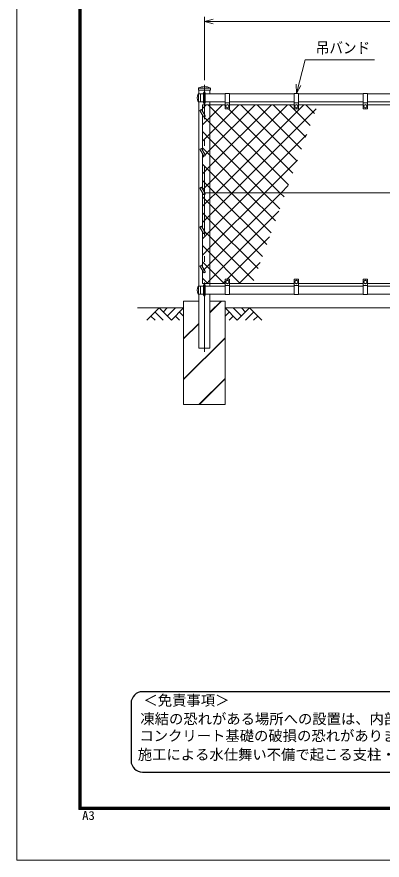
# Model space of a CAD drawing. Units: millimetres, scale not verified. Extents: x -4200 to 4200, y -2970 to 2970.
# Drawn here: x -4200 to -2612, y -2970 to 695 of the extents above; entities that cross this region are included whole.
import ezdxf
from ezdxf.enums import TextEntityAlignment as Align

# ---------------------------------------------------------------- set-up
doc = ezdxf.new("R2010")
doc.units = ezdxf.units.MM
doc.header["$LTSCALE"] = 10
doc.linetypes.add('USER1', pattern=[50.5, 30, -9, 2.5, -9])
for name, color, linetype, lineweight in [('0-0_1', 1, 'Continuous', 9), ('0-1_29', 7, 'Continuous', 13), ('0-2_3', 3, 'Continuous', 13), ('0-3_26', 2, 'USER1', 13), ('0-4_27', 7, 'Continuous', 13), ('0-5_4', 7, 'Continuous', 9), ('0-6_25', 7, 'Continuous', 9), ('0-7_28', 7, 'Continuous', 13), ('0-9_2', 7, 'Continuous', 13), ('0-A_23', 2, 'Continuous', 9), ('0-E_D-TTL-TXT', 2, 'Continuous', 25)]:
    doc.layers.add(name, color=color, linetype=linetype, lineweight=lineweight)
doc.styles.add('ＭＳ ゴシック', font='')
doc.styles.get('ＭＳ ゴシック').set_extended_font_data('MS Gothic')

msp = doc.modelspace()

# ---------------------------------------------------------------- linework, layer by layer
at = {"layer": '0-0_1'}
for p, q in [((-3411.07, 385.33), (-3411.07, 377)), ((-3358.87, 385), (-3411.07, 385)), ((-3358.87, 377), (-3411.07, 377)), ((-3409.27, 377), (-3409.27, 360.5)), ((-3360.67, 360), (-3360.67, 377)), ((-3358.87, 385.33), (-3358.87, 377)), ((-3410.31, 360.5), (-3401.97, 360.5)), ((-3409.97, 360.5), (-3409.97, 325.5)), ((-3401.97, 360.5), (-3401.97, 325.5)), ((-3388.97, 360), (-3401.97, 360)), ((-3294.97, 360), (-3380.97, 360)), ((-2994.97, 360), (-3274.97, 360)), ((-2694.97, 360), (-2974.97, 360)), ((-2394.97, 360), (-2674.97, 360)), ((-3410.31, 325.5), (-3401.97, 325.5)), ((-3409.27, 325.5), (-3409.27, -475.5)), ((-3388.97, 326), (-3401.97, 326)), ((-3294.97, 326), (-3380.97, 326)), ((-3360.67, -476), (-3360.67, 326)), ((-2994.97, 326), (-3274.97, 326)), ((-2694.97, 326), (-2974.97, 326)), ((-2394.97, 326), (-2674.97, 326)), ((-3410.31, -475.5), (-3401.97, -475.5)), ((-3409.97, -510.5), (-3409.97, -475.5)), ((-3401.97, -510.5), (-3401.97, -475.5)), ((-3388.97, -476), (-3401.97, -476)), ((-3294.97, -476), (-3380.97, -476)), ((-2994.97, -476), (-3274.97, -476)), ((-2694.97, -476), (-2974.97, -476)), ((-2394.97, -476), (-2674.97, -476)), ((-3410.31, -510.5), (-3401.97, -510.5)), ((-3388.97, -510), (-3401.97, -510)), ((-3294.97, -510), (-3380.97, -510)), ((-2994.97, -510), (-3274.97, -510)), ((-2694.97, -510), (-2974.97, -510)), ((-2394.97, -510), (-2674.97, -510))]:
    msp.add_line(p, q, dxfattribs=at)
msp.add_lwpolyline([(-3409.27, -510.5), (-3409.27, -745), (-3360.67, -745), (-3360.67, -510)], dxfattribs=at)
for centre, radius, start, end in [((-3410.07, 385.33), 1, 122.29827, 180), ((-3384.97, 332.66), 59.34, 64.40505, 115.59495), ((-3359.87, 385.33), 1, 0, 57.70173), ((-3379.75, 343), 35.72, 151.52136, 208.47864), ((-3410.31, 359.5), 1, 90, 147.70173), ((-3410.31, 326.5), 1, 212.29827, 270), ((-3379.75, -493), 35.72, 151.52136, 208.47864), ((-3410.31, -476.5), 1, 90, 147.70173), ((-3410.31, -509.5), 1, 212.29827, 270)]:
    msp.add_arc(centre, radius, start, end, dxfattribs=at)
at = {"layer": '0-1_29'}
for p, q in [((-3360.67, -590.52), (-3310.16, -540)), ((-3360.67, -589.41), (-3311.26, -540)), ((-3360.67, -588.31), (-3312.36, -540)), ((-3581.4, -570), (-3634.61, -623.21)), ((-3581.4, -570), (-3528.19, -623.21)), ((-3563.66, -587.74), (-3545.92, -570)), ((-3545.92, -605.47), (-3510.45, -570)), ((-3528.19, -623.21), (-3474.97, -570)), ((-3241.76, -623.21), (-3294.97, -570)), ((-3224.03, -605.47), (-3259.5, -570)), ((-3188.55, -570), (-3241.76, -623.21)), ((-3206.2, -587.83), (-3224.03, -570)), ((-3188.55, -570), (-3135.34, -623.21)), ((-3616.87, -605.47), (-3599.05, -623.21)), ((-3599.14, -587.74), (-3563.5, -623.21)), ((-3510.45, -605.47), (-3492.63, -623.21)), ((-3492.71, -587.74), (-3474.97, -605.39)), ((-3277.24, -587.74), (-3294.97, -605.39)), ((-3259.5, -605.47), (-3277.32, -623.21)), ((-3170.81, -587.74), (-3206.45, -623.21)), ((-3153.08, -605.47), (-3170.89, -623.21)), ((-3474.97, -702.61), (-3409.27, -636.91)), ((-3474.97, -703.71), (-3409.27, -638.01)), ((-3474.97, -704.82), (-3409.27, -639.12)), ((-3474.97, -879.39), (-3294.97, -699.39)), ((-3474.97, -880.49), (-3294.97, -700.49)), ((-3474.97, -881.6), (-3294.97, -701.6)), ((-3408.81, -990), (-3294.97, -876.16)), ((-3407.71, -990), (-3294.97, -877.27)), ((-3406.6, -990), (-3294.97, -878.37))]:
    msp.add_line(p, q, dxfattribs=at)
at = {"layer": '0-2_3'}
for p, q in [((-3388.97, 321), (-3388.97, 365)), ((-3380.97, 321), (-3380.97, 365)), ((-3294.97, 362), (-3294.97, 297)), ((-3274.97, 362), (-3294.97, 362)), ((-3274.97, 362), (-3274.97, 297)), ((-2994.97, 362), (-2994.97, 297)), ((-2974.97, 362), (-2994.97, 362)), ((-2974.97, 362), (-2974.97, 297)), ((-2694.97, 362), (-2694.97, 297)), ((-2674.97, 362), (-2694.97, 362)), ((-2674.97, 362), (-2674.97, 297)), ((-3392.97, 284.86), (-3392.97, 313)), ((-3392.97, 313), (-3294.97, 313)), ((-3274.97, 322), (-3294.97, 322)), ((-3276.97, 295), (-3292.97, 295)), ((-3291.47, 310.74), (-3284.97, 314.5)), ((-3291.47, 310.74), (-3291.47, 303.26)), ((-3284.97, 314.5), (-3278.47, 310.74)), ((-3278.47, 310.74), (-3278.47, 303.26)), ((-3274.97, 313), (-2994.97, 313)), ((-2974.97, 322), (-2994.97, 322)), ((-2976.97, 295), (-2992.97, 295)), ((-2991.47, 310.74), (-2984.97, 314.5)), ((-2991.47, 310.74), (-2991.47, 303.26)), ((-2984.97, 314.5), (-2978.47, 310.74)), ((-2978.47, 310.74), (-2978.47, 303.26)), ((-2974.97, 313), (-2694.97, 313)), ((-2674.97, 322), (-2694.97, 322)), ((-2676.97, 295), (-2692.97, 295)), ((-2691.47, 310.74), (-2684.97, 314.5)), ((-2691.47, 310.74), (-2691.47, 303.26)), ((-2684.97, 314.5), (-2678.47, 310.74)), ((-2678.47, 310.74), (-2678.47, 303.26)), ((-2674.97, 313), (-2394.97, 313)), ((-3404.37, 288.59), (-3397.44, 292.59)), ((-3404.37, 288.59), (-3388.44, 261)), ((-3397.44, 292.59), (-3381.51, 265)), ((-3392.97, 115.86), (-3392.97, 268.86)), ((-3404.37, 119.59), (-3397.44, 123.59)), ((-3404.37, 119.59), (-3388.44, 92)), ((-3397.44, 123.59), (-3381.51, 96)), ((-3392.97, -53.14), (-3392.97, 99.86)), ((-3404.37, -49.41), (-3397.44, -45.41)), ((-3404.37, -49.41), (-3388.44, -77)), ((-3397.44, -45.41), (-3381.51, -73)), ((-3392.97, -222.14), (-3392.97, -69.14)), ((-1393.06, -69), (-3383.82, -69)), ((-3404.37, -218.41), (-3397.44, -214.41)), ((-3404.37, -218.41), (-3388.44, -246)), ((-3397.44, -214.41), (-3381.51, -242)), ((-3392.97, -391.14), (-3392.97, -238.14)), ((-3404.37, -387.41), (-3397.44, -383.41)), ((-3404.37, -387.41), (-3388.44, -415)), ((-3397.44, -383.41), (-3381.51, -411)), ((-3392.97, -463), (-3392.97, -407.14)), ((-3392.97, -463), (-3294.97, -463)), ((-3388.97, -515), (-3388.97, -471)), ((-3380.97, -515), (-3380.97, -471)), ((-3294.97, -512), (-3294.97, -447)), ((-3274.97, -472), (-3294.97, -472)), ((-3276.97, -445), (-3292.97, -445)), ((-3291.47, -460.74), (-3291.47, -453.26)), ((-3291.47, -460.74), (-3284.97, -464.5)), ((-3284.97, -464.5), (-3278.47, -460.74)), ((-3278.47, -460.74), (-3278.47, -453.26)), ((-3274.97, -512), (-3274.97, -447)), ((-3274.97, -463), (-2994.97, -463)), ((-2994.97, -512), (-2994.97, -447)), ((-2974.97, -472), (-2994.97, -472)), ((-2976.97, -445), (-2992.97, -445)), ((-2991.47, -460.74), (-2991.47, -453.26)), ((-2991.47, -460.74), (-2984.97, -464.5)), ((-2984.97, -464.5), (-2978.47, -460.74)), ((-2978.47, -460.74), (-2978.47, -453.26)), ((-2974.97, -512), (-2974.97, -447)), ((-2974.97, -463), (-2694.97, -463)), ((-2694.97, -512), (-2694.97, -447)), ((-2674.97, -472), (-2694.97, -472)), ((-2676.97, -445), (-2692.97, -445)), ((-2691.47, -460.74), (-2691.47, -453.26)), ((-2691.47, -460.74), (-2684.97, -464.5)), ((-2684.97, -464.5), (-2678.47, -460.74)), ((-2678.47, -460.74), (-2678.47, -453.26)), ((-2674.97, -512), (-2674.97, -447)), ((-2674.97, -463), (-2394.97, -463)), ((-3274.97, -512), (-3294.97, -512)), ((-2974.97, -512), (-2994.97, -512)), ((-2674.97, -512), (-2694.97, -512))]:
    msp.add_line(p, q, dxfattribs=at)
for points in [[(-3291.47, 303.26), (-3284.97, 299.5), (-3278.47, 303.26)], [(-2991.47, 303.26), (-2984.97, 299.5), (-2978.47, 303.26)], [(-2691.47, 303.26), (-2684.97, 299.5), (-2678.47, 303.26)], [(-3291.47, -453.26), (-3284.97, -449.5), (-3278.47, -453.26)], [(-2991.47, -453.26), (-2984.97, -449.5), (-2978.47, -453.26)], [(-2691.47, -453.26), (-2684.97, -449.5), (-2678.47, -453.26)]]:
    msp.add_lwpolyline(points, dxfattribs=at)
for centre in [(-3284.97, 307), (-2984.97, 307), (-2684.97, 307), (-3284.97, -457), (-2984.97, -457), (-2684.97, -457)]:
    msp.add_circle(centre, 6.49, dxfattribs=at)
for centre, radius, start, end in [((-3384.97, 365), 4, 0, 180), ((-3384.97, 321), 4, 180, 0), ((-3292.97, 297), 2, 180, 270), ((-3276.97, 297), 2, 270, 0), ((-2992.97, 297), 2, 180, 270), ((-2976.97, 297), 2, 270, 0), ((-2692.97, 297), 2, 180, 270), ((-2676.97, 297), 2, 270, 0), ((-3384.97, 263), 4, 210, 30), ((-3384.97, 94), 4, 210, 30), ((-3384.97, -75), 4, 210, 30), ((-3384.97, -244), 4, 210, 30), ((-3384.97, -413), 4, 210, 30), ((-3384.97, -471), 4, 0, 180), ((-3292.97, -447), 2, 90, 180), ((-3276.97, -447), 2, 0, 90), ((-2992.97, -447), 2, 90, 180), ((-2976.97, -447), 2, 0, 90), ((-2692.97, -447), 2, 90, 180), ((-2676.97, -447), 2, 0, 90), ((-3384.97, -515), 4, 180, 0)]:
    msp.add_arc(centre, radius, start, end, dxfattribs=at)
at = {"layer": '0-3_26'}
msp.add_line((-3384.97, -760), (-3384.97, 400), dxfattribs=at)
at = {"layer": '0-4_27'}
for p, q in [((-3384.97, 695), (-3384.97, 420)), ((-3384.97, 675), (-3346.34, 685.35)), ((-1384.97, 675), (-3384.97, 675)), ((-3384.97, 675), (-3346.34, 664.65))]:
    msp.add_line(p, q, dxfattribs=at)
at = {"layer": '0-5_4'}
for p, q in [((-3409.27, -540), (-3474.97, -540)), ((-3294.97, -540), (-3360.67, -540))]:
    msp.add_line(p, q, dxfattribs=at)
msp.add_lwpolyline([(-3474.97, -540), (-3474.97, -990), (-3294.97, -990), (-3294.97, -540)], dxfattribs=at)
at = {"layer": '0-6_25'}
for p, q in [((-3474.97, -570), (-3674.97, -570)), ((-1474.97, -570), (-3294.97, -570))]:
    msp.add_line(p, q, dxfattribs=at)
at = {"layer": '0-7_28'}
for q in [(-2985.28, 402), (-2965.24, 396.79)]:
    msp.add_line((-2984.97, 362), q, dxfattribs=at)
msp.add_lwpolyline([(-2984.97, 362), (-2946.99, 508.26), (-2644.54, 508.26)], dxfattribs=at)
at = {"layer": '0-9_2'}
for p, q in [((-3392.97, 296.42), (-3376.39, 313)), ((-3294.97, 310.57), (-3297.41, 313)), ((-3000.7, 16.29), (-3279.41, 295)), ((-2981.83, 68.13), (-3226.7, 313)), ((-2962.96, 119.97), (-3155.99, 313)), ((-2944.09, 171.82), (-3085.28, 313)), ((-2925.22, 223.66), (-3014.57, 313)), ((-2906.36, 275.5), (-2943.86, 313)), ((-3360.67, 164.13), (-3392.97, 196.43)), ((-3192.71, -69), (-2939.63, 184.08)), ((-3127.54, -69), (-3360.67, 164.13)), ((-3360.67, 93.42), (-3392.97, 125.72)), ((-3392.97, 84.29), (-3386.81, 90.45)), ((-3198.25, -69), (-3360.67, 93.42)), ((-3360.67, 22.71), (-3392.97, 55.01)), ((-3122, -69), (-2980.09, 72.9)), ((-3268.96, -69), (-3360.67, 22.71)), ((-3360.67, -48), (-3392.97, -15.7)), ((-3339.67, -69), (-3360.67, -48)), ((-3360.67, -236.97), (-3192.71, -69)), ((-3360.67, -307.68), (-3122, -69)), ((-3113.91, -294.76), (-3339.67, -69)), ((-3095.04, -242.92), (-3268.96, -69)), ((-3076.18, -191.08), (-3198.25, -69)), ((-3057.31, -139.23), (-3127.54, -69)), ((-3360.67, -118.71), (-3392.97, -86.41)), ((-3132.78, -346.6), (-3360.67, -118.71)), ((-3360.67, -189.42), (-3392.97, -157.12)), ((-3151.65, -398.44), (-3360.67, -189.42)), ((-3392.97, -269.27), (-3360.67, -236.97)), ((-3285.87, -445), (-3101.49, -260.62)), ((-3392.97, -339.98), (-3360.67, -307.68)), ((-3233.16, -463), (-3141.95, -371.8)), ((-3369.94, -463), (-3392.97, -439.96)), ((-3303.87, -463), (-3294.97, -454.11))]:
    msp.add_line(p, q, dxfattribs=at)
for points in [[(-3392.97, 225.71), (-3360.67, 258.01), (-3305.68, 313)], [(-3392.97, 155), (-3360.67, 187.3), (-3234.97, 313)], [(-3392.97, 13.58), (-3360.67, 45.88), (-3093.55, 313)], [(-3392.97, -127.84), (-3360.67, -95.54), (-3334.13, -69), (-2952.13, 313)], [(-3392.97, -198.56), (-3360.67, -166.26), (-3263.42, -69), (-2899.17, 295.25)], [(-3391.51, -55.67), (-3360.67, -24.83), (-3022.84, 313)], [(-3381.43, 95.83), (-3360.67, 116.59), (-3164.26, 313)], [(-3019.57, -35.55), (-3360.67, 305.56), (-3368.12, 313)], [(-3038.44, -87.39), (-3056.83, -69), (-3360.67, 234.84), (-3381.29, 255.46)], [(-3388.02, -405.73), (-3360.67, -378.39), (-3051.29, -69), (-3020.56, -38.27)], [(-3374.58, -463), (-3360.67, -449.1), (-3061.02, -149.45)], [(-3170.52, -450.29), (-3360.67, -260.13), (-3385.21, -235.6)], [(-3228.52, -463), (-3360.67, -330.84), (-3392.97, -298.54)], [(-3299.23, -463), (-3360.67, -401.55), (-3392.97, -369.25)]]:
    msp.add_lwpolyline(points, dxfattribs=at)
at = {"layer": '0-A_23'}
for points in [[(-4200, 2970), (4200, 2970), (4200, -2970), (-4200, -2970)], [(-3930, 2750), (3930, 2750), (3930, -2750), (-3930, -2750)], [(-3927.5, 2747.5), (3927.5, 2747.5), (3927.5, -2747.5), (-3927.5, -2747.5)], [(-3925, 2745), (3925, 2745), (3925, -2745), (-3925, -2745)], [(-3922.5, 2742.5), (3922.5, 2742.5), (3922.5, -2742.5), (-3922.5, -2742.5)], [(-3920, 2740), (3920, 2740), (3920, -2740), (-3920, -2740)]]:
    msp.add_lwpolyline(points, close=True, dxfattribs=at)
at = {"layer": '0-E_D-TTL-TXT'}
for p, q in [((-1207.83, -2237.87), (-3653.38, -2237.87)), ((-3703.38, -2287.87), (-3703.38, -2537.87)), ((-3653.38, -2587.87), (-1207.83, -2587.87))]:
    msp.add_line(p, q, dxfattribs=at)
for centre, start, end in [((-3653.38, -2287.87), 90, 180), ((-3653.38, -2537.87), 180, 270)]:
    msp.add_arc(centre, 50, start, end, dxfattribs=at)

# ---------------------------------------------------------------- texts
at = {"layer": '0-7_28', "style": 'ＭＳ ゴシック', "width": 0.9}
msp.add_text('吊バンド', height=48.09, dxfattribs=at).set_placement((-2900.38, 522.11), align=Align.BOTTOM_LEFT)
at = {"layer": '0-A_23', "style": 'ＭＳ ゴシック', "width": 1.05}
msp.add_text('A3', height=38.48, dxfattribs=at).set_placement((-3916.09, -2806.81), align=Align.BOTTOM_LEFT)
at = {"layer": '0-E_D-TTL-TXT', "color": 7, "style": 'ＭＳ ゴシック'}
for s, p in [('＜免責事項＞ \u3000\u3000', (-3649.67, -2312.05)), ('凍結の恐れがある場所への設置は、内部に溜まった雨水等の凍結融解により支柱の破損や', (-3663.2, -2392.55)), ('コンクリート基礎の破損の恐れがありますので施工時、水仕舞いを行ってください。', (-3667.31, -2465.97)), ('施工による水仕舞い不備で起こる支柱・基礎の破損について当社は責任を負いかねます。 ', (-3674.3, -2547.46))]:
    msp.add_text(s, height=45.67, dxfattribs=at).set_placement(p, align=Align.BOTTOM_LEFT)

doc.saveas('drawing.dxf')
